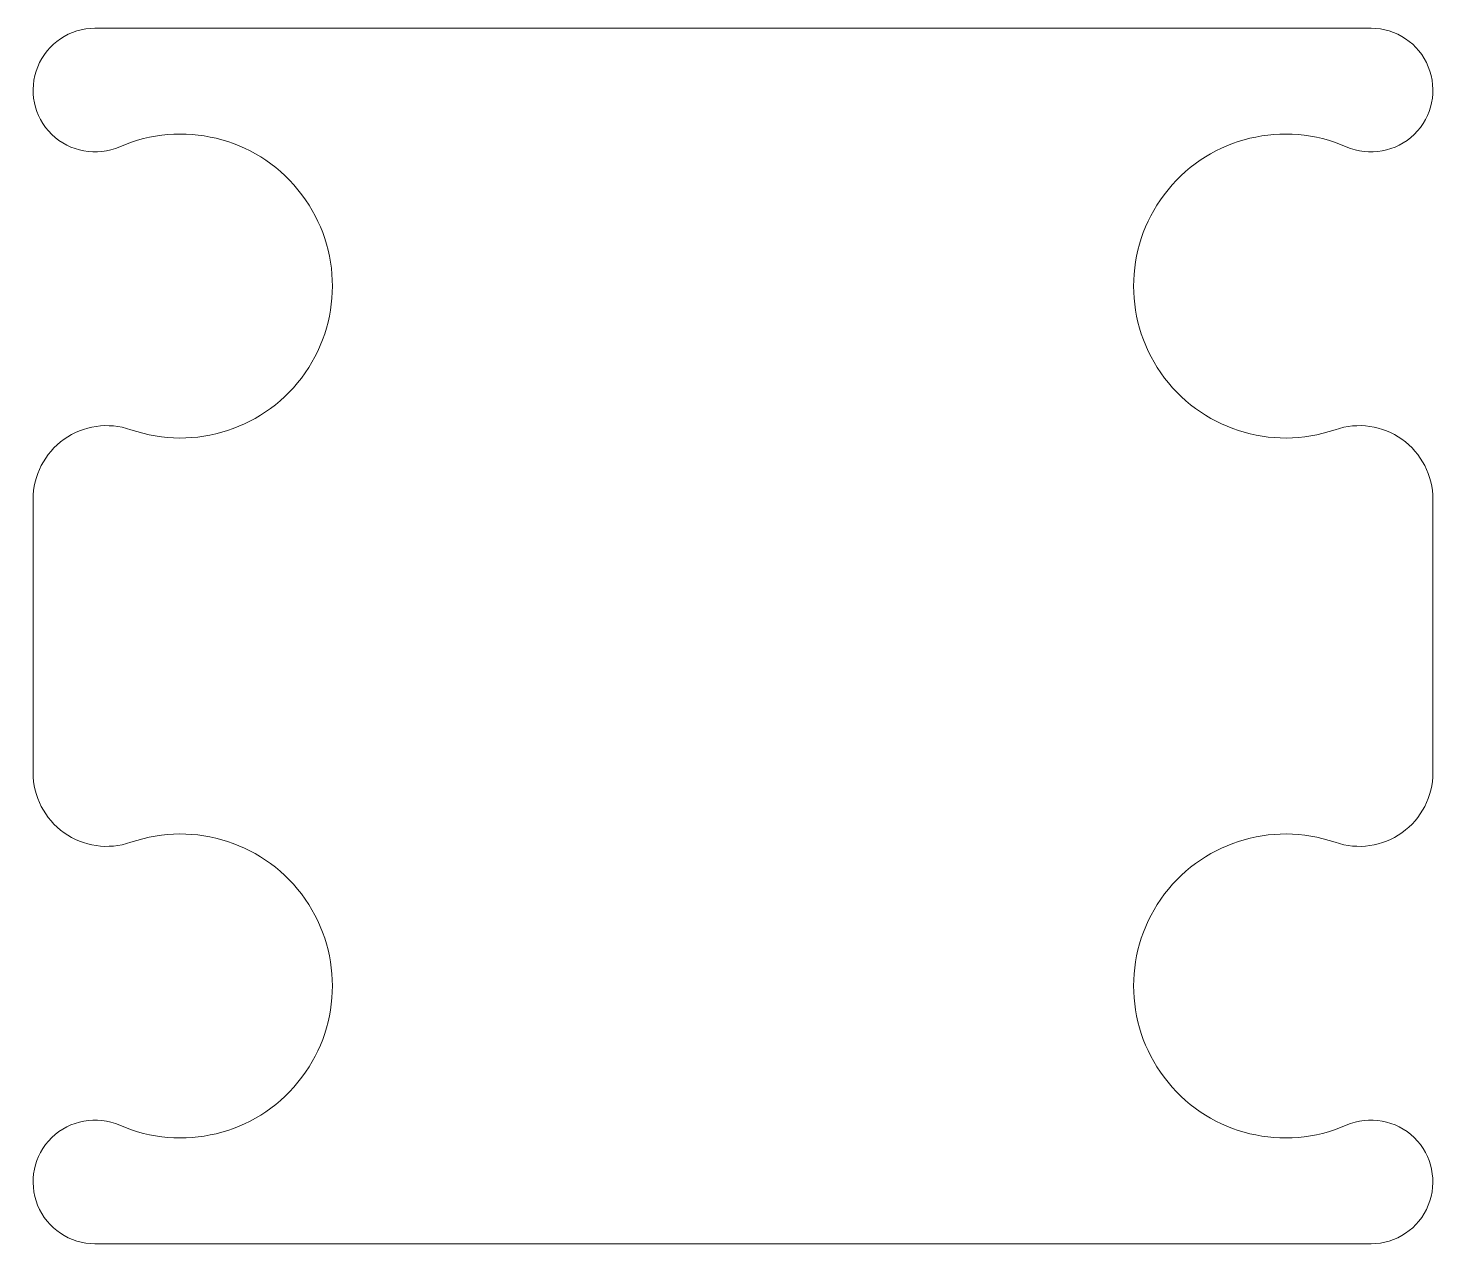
# Model space of a CAD drawing. Header units: millimetres. Extents: x 40.1 to 78.3, y 241.2 to 274.2.
import ezdxf

# ---------------------------------------------------------------- set-up
doc = ezdxf.new("R2010")
doc.units = ezdxf.units.MM
doc.header["$MEASUREMENT"] = 0
doc.layers.add('Layer 1', color=7, linetype='Continuous', lineweight=0)

# ---------------------------------------------------------------- blocks, each defined once
blk = doc.blocks.new('Block_0')
at = {"layer": 'Layer 1', "color": 18, "lineweight": 20, "true_color": 0x000000}
for p, q in [((76.518, 274.2), (41.877, 274.2)), ((40.198, 261.411), (40.198, 253.989)), ((78.197, 261.411), (78.197, 253.989)), ((41.877, 241.2), (76.517, 241.2))]:
    blk.add_line(p, q, dxfattribs=at)
for points in [[(41.877, 274.2), (41.194, 274.2), (40.579, 273.786), (40.322, 273.153)], [(76.518, 274.2), (77.201, 274.2), (77.816, 273.786), (78.073, 273.153)], [(40.322, 273.153), (40.064, 272.521), (40.215, 271.795), (40.704, 271.318)], [(78.073, 273.153), (78.331, 272.521), (78.18, 271.795), (77.69, 271.318)], [(42.548, 270.981), (44.24, 271.719), (46.217, 271.243), (47.387, 269.816)], [(75.846, 270.981), (74.154, 271.719), (72.178, 271.243), (71.008, 269.816)], [(40.704, 271.318), (41.193, 270.841), (41.922, 270.708), (42.548, 270.981)], [(77.69, 271.318), (77.201, 270.841), (76.472, 270.708), (75.846, 270.981)], [(47.387, 269.816), (48.558, 268.388), (48.637, 266.357), (47.583, 264.843)], [(71.008, 269.816), (69.837, 268.389), (69.757, 266.358), (70.812, 264.843)], [(47.583, 264.843), (46.528, 263.328), (44.595, 262.698), (42.851, 263.301)], [(70.812, 264.843), (71.867, 263.328), (73.8, 262.698), (75.544, 263.301)], [(42.851, 263.301), (42.239, 263.512), (41.564, 263.415), (41.037, 263.04)], [(77.357, 263.04), (76.831, 263.415), (76.155, 263.512), (75.544, 263.301)], [(41.037, 263.04), (40.51, 262.664), (40.198, 262.057), (40.198, 261.411)], [(78.197, 261.411), (78.197, 262.057), (77.884, 262.664), (77.357, 263.04)], [(40.198, 253.989), (40.198, 253.343), (40.51, 252.736), (41.037, 252.36)], [(77.358, 252.361), (77.885, 252.736), (78.197, 253.343), (78.197, 253.989)], [(42.851, 252.099), (44.595, 252.702), (46.528, 252.072), (47.583, 250.557)], [(75.544, 252.099), (73.8, 252.702), (71.867, 252.072), (70.812, 250.557)], [(41.037, 252.36), (41.564, 251.985), (42.239, 251.888), (42.85, 252.099)], [(75.544, 252.099), (76.156, 251.888), (76.831, 251.985), (77.358, 252.361)], [(47.583, 250.557), (48.637, 249.042), (48.557, 247.011), (47.387, 245.584)], [(70.812, 250.557), (69.757, 249.043), (69.837, 247.012), (71.008, 245.584)], [(47.387, 245.584), (46.217, 244.157), (44.24, 243.681), (42.548, 244.419)], [(71.008, 245.584), (72.178, 244.157), (74.154, 243.681), (75.846, 244.419)], [(42.549, 244.419), (41.923, 244.692), (41.193, 244.559), (40.704, 244.082)], [(75.846, 244.419), (76.472, 244.692), (77.202, 244.559), (77.69, 244.082)], [(40.704, 244.082), (40.216, 243.605), (40.064, 242.879), (40.321, 242.247)], [(77.69, 244.082), (78.179, 243.605), (78.33, 242.879), (78.073, 242.247)], [(40.321, 242.247), (40.579, 241.614), (41.194, 241.2), (41.877, 241.2)], [(78.073, 242.247), (77.816, 241.614), (77.201, 241.2), (76.518, 241.2)]]:
    blk.add_open_spline(points, degree=3, dxfattribs=at)

msp = doc.modelspace()

# ---------------------------------------------------------------- block references
at = {"layer": 'Layer 1'}
msp.add_blockref('Block_0', (0, 0), dxfattribs=at)

doc.saveas('drawing.dxf')
